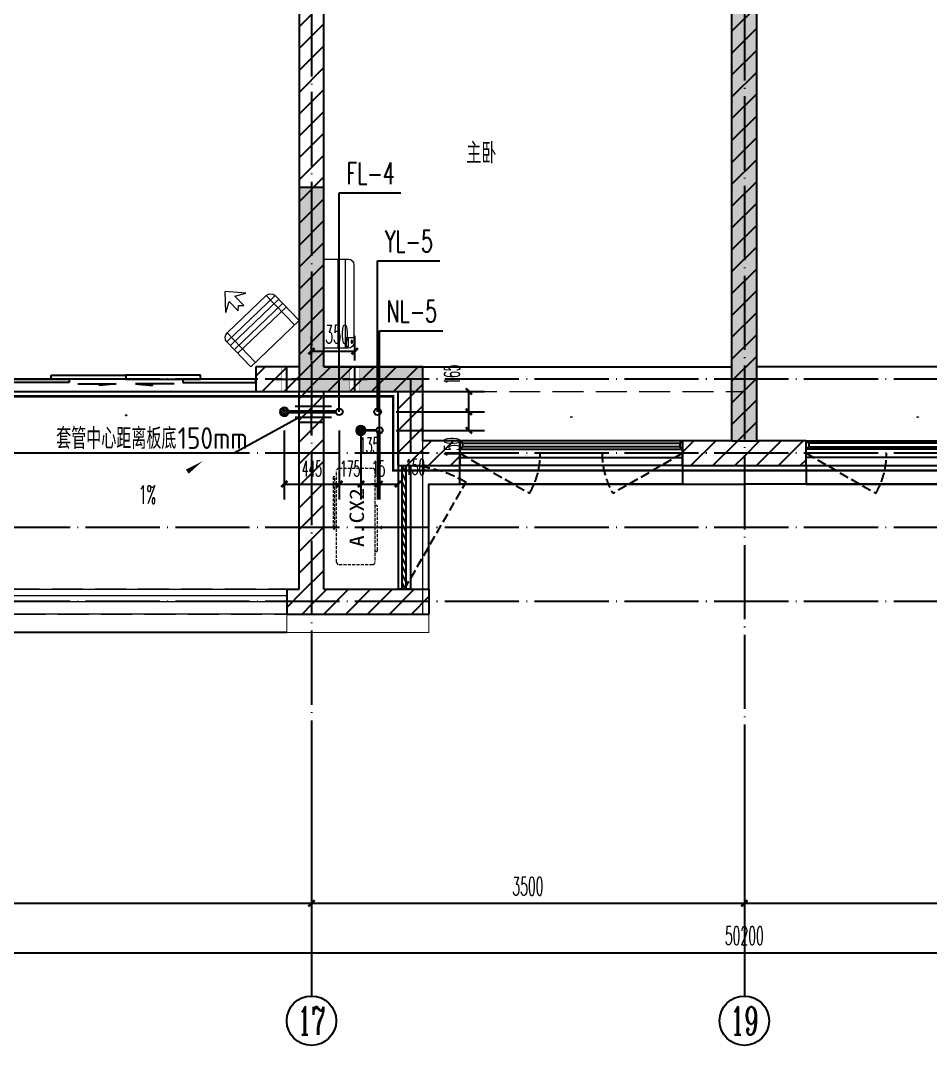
# Model space of a CAD drawing. Extents: x 27938 to 1507990, y 110129 to 923079.
# Drawn here: x 1220411 to 1227769, y 577235 to 585524 of the extents above; entities that cross this region are included whole.
import ezdxf
from ezdxf.enums import TextEntityAlignment as Align

# ---------------------------------------------------------------- set-up
doc = ezdxf.new("R2010")
doc.units = 0
doc.header["$LTSCALE"] = 1000
doc.header["$MEASUREMENT"] = 0
doc.linetypes.add('DASH', pattern=[0.35, 0.25, -0.1])
doc.linetypes.add('DOTE', pattern=[2.42, 2, -0.2, 0.02, -0.2])
for name, color, linetype in [('----建筑底图', 8, 'Continuous'), ('3-栏杆1', 135, 'Continuous'), ('3.5方案汇报，与郭总、侯月琴确定户型_t8$0$2020.03.04 -1安徽标准化洋房户型(UA）_t8_t8$0$看线', 154, 'Continuous'), ('AXIS', 3, 'Continuous'), ('AXIS_TEXT', 7, 'Continuous'), ('COLUMN', 9, 'Continuous'), ('DIM_SYMB', 3, 'Continuous'), ('DIM_不分区给水', 3, 'Continuous'), ('DIM_凝结', 150, 'Continuous'), ('DIM_废水', 31, 'Continuous'), ('DIM_雨水', 4, 'Continuous'), ('DOTE', 1, 'Continuous'), ('EQUIP_地漏', 7, 'Continuous'), ('PIPE-凝结', 150, 'N'), ('PIPE-废水', 31, 'TG_F'), ('PUB_HATCH', 8, 'Continuous'), ('PUB_TEXT', 4, 'Continuous'), ('VALVE_不分区给水', 7, 'Continuous'), ('VPIPE-凝结', 150, 'N'), ('VPIPE-废水', 31, 'Continuous'), ('VPIPE-雨水', 4, 'Y'), ('WALL', 9, 'Continuous'), ('WINDOW', 4, 'Continuous'), ('WINDOW_TEXT', 7, 'Continuous'), ('保温', 6, 'Continuous'), ('机电标识类', 1, 'Continuous'), ('看线', 251, 'Continuous')]:
    doc.layers.add(name, color=color, linetype=linetype)
doc.layers.add('S-L主梁线', color=4, linetype='DASH', plot=False)
for name, color, linetype, lineweight in [('平面-排水沟', 86, 'Continuous', 15), ('平面-栏杆', 135, 'Continuous', 15), ('平面-看线', 45, 'Continuous', 15), ('平面-空调室内机', 176, 'Continuous', 9), ('平面-空调预留孔', 173, 'Continuous', 15), ('空调', 76, 'Continuous', 13)]:
    doc.layers.add(name, color=color, linetype=linetype, lineweight=lineweight)
doc.styles.add('_TCH_AXIS', font='COMPLEX', dxfattribs={"bigfont": 'GBCBIG'})
doc.styles.add('_TCH_DIM', font='SIMPLEX.shx', dxfattribs={"width": 0.7, "bigfont": 'GBCBIG.shx'})
doc.styles.add('_TCH_DIM_T3', font='SIMPLEX.shx', dxfattribs={"width": 0.494118, "bigfont": 'GBCBIG.shx'})
doc.styles.add('_TCH_WINDOW', font='SIMPLEX.shx', dxfattribs={"width": 0.7, "height": 3.5, "bigfont": 'GBCBIG.shx'})
doc.styles.add('_TWT_SERIAL', font='SIMPLEX', dxfattribs={"width": 0.8, "height": 3.5, "bigfont": 'HZTXT'})
doc.styles.add('COMPLEX', font='COMPLEX')
doc.styles.get("Standard").update_dxf_attribs({"font": 'gbenor.shx', "bigfont": 'gbcbig.shx'})
doc.styles.add('TG_LINETYPE', font='SIMPLEX', dxfattribs={"width": 0.8, "height": 3, "bigfont": 'HZTXT'})
doc.styles.add('黑体', font='simhei.ttf')
doc.linetypes.add('N', pattern='A,3,-0.2,["N",Standard,S=0.25,R=0,X=-0.1,Y=-0.115],-0.2', length=3.4)
doc.linetypes.add('TG_F', pattern='A,2,-0.3,["F",TG_LINETYPE,S=0.1,R=0,X=-0.23,Y=-0.15],0', length=2.3)
doc.linetypes.add('Y', pattern='A,3,-0.2,["Y",Standard,S=0.25,R=0,X=-0.1,Y=-0.115],-0.2', length=3.4)
doc.dimstyles.new('_TCH_ARCH&&50', dxfattribs={"dimtxt": 148.75, "dimasz": 50, "dimexe": 125, "dimexo": 150, "dimgap": 63.125, "dimtad": 1, "dimdec": 0, "dimzin": 0, "dimdsep": 46, "dimtxsty": '_TCH_DIM_T3', "dimblk": 'ARCHTICK', "dimcen": 0.09, "dimclrt": 4, "dimazin": 2, "dimtfac": 1, "dimtdec": 0, "dimtix": 1, "dimtmove": 2, "dimatfit": 3, "dimfxl": 100, "dimtolj": 1, "dimtzin": 0, "dimarcsym": 0})
doc.dimstyles.new('_TWT_ARCH&&50', dxfattribs={"dimtxt": 127.5, "dimasz": 50, "dimexe": 125, "dimexo": 150, "dimgap": 61.25, "dimtad": 1, "dimdec": 0, "dimzin": 0, "dimdsep": 46, "dimtxsty": '_TCH_DIM_T3', "dimblk": 'ARCHTICK', "dimcen": 0.09, "dimclrt": 7, "dimazin": 2, "dimtfac": 1, "dimtdec": 0, "dimtix": 1, "dimtmove": 2, "dimatfit": 3, "dimfxl": 1, "dimtolj": 1, "dimtzin": 0, "dimarcsym": 0})
pattern_1 = [(45, (-445516.58, -596748.81), (0, 47.4157523), [100.584, -33.528]), (135, (-445492.87, -596725.102), (3e-15, 47.4157523), [100.584, -33.528])]
pattern_2 = [(45, (0, 89.76), (-88.3884, 88.3884), [])]

# ---------------------------------------------------------------- blocks, each defined once
blk = doc.blocks.new('GFDGFSDFGD')
at = {"layer": 'PUB_HATCH'}
blk.add_hatch(color=256, dxfattribs=at).paths.add_polyline_path([(443016.6, 365523.7), (443016.6, 365723.7), (442216.6, 365723.7), (442216.6, 367173.7), (442016.6, 367173.7), (442016.6, 365523.7)])
at = {"layer": 'COLUMN', "color": 6}
for p, q in [((442216.6, 367173.7), (442016.6, 367173.7)), ((442016.6, 367173.7), (442016.6, 365523.7)), ((442216.6, 365723.7), (442216.6, 367173.7)), ((443016.6, 365723.7), (442216.6, 365723.7)), ((443016.6, 365523.7), (443016.6, 365723.7)), ((442016.6, 365523.7), (443016.6, 365523.7))]:
    blk.add_line(p, q, dxfattribs=at)
blk = doc.blocks.new('dongkong')
blk.add_wipeout([(-603756, 210771), (-603756, 210570.8), (-603836, 210570.8), (-603836, 210771)])
at = {"layer": '机电标识类', "color": 250, "linetype": 'DASH', "ltscale": 400}
for p, q in [((-603796, 210771), (-603796, 210570.8)), ((-603896, 210670.7), (-603696, 210670.7))]:
    blk.add_line(p, q, dxfattribs=at)
at = {"layer": '空调', "color": 6, "linetype": 'DASH', "const_width": 2}
blk.add_lwpolyline([(-603756, 210771), (-603756, 210570.8), (-603836, 210570.8), (-603836, 210771)], close=True, dxfattribs=at)
blk = doc.blocks.new('A$C001338C2')
for p, q in [((0, 249), (0, 22)), ((845, 304), (55, 304)), ((109, 215), (109, 304)), ((900, 22), (900, 249)), ((22, 0), (878, 0))]:
    blk.add_line(p, q)
at = {"lineweight": 5}
for p, q in [((900, 215), (0, 215)), ((900, 143), (0, 143))]:
    blk.add_line(p, q, dxfattribs=at)
for points in [[(89, 226), (22, 226, -0.414214), (17, 232), (17, 243, -0.414214), (22, 249), (89, 249, -0.414214), (95, 243), (95, 232, -0.414214)], [(73, 275), (57, 275, -0.414214), (51, 281), (51, 283, -0.414214), (57, 289), (73, 289, -0.414214), (79, 283), (79, 281, -0.414214)]]:
    blk.add_lwpolyline(points, format="xyb", close=True)
for centre, radius, start, end in [((55, 249), 55, 90, 180), ((845, 249), 55, 360, 90), ((22, 22), 22, 180, 270), ((878, 22), 22, 270, 360)]:
    blk.add_arc(centre, radius, start, end)
blk = doc.blocks.new('$TwtSys$00000141')
at = {"color": 1}
for p, q in [((-47, 4), (-5, 46)), ((-47, 4), (-5, 46)), ((-44, -18), (18, 44)), ((-44, -18), (18, 44)), ((-33, -33), (33, 33)), ((-33, -33), (33, 33)), ((-16, -44), (44, 16)), ((-16, -44), (44, 16)), ((6, -46), (46, -6)), ((6, -46), (46, -6))]:
    blk.add_line(p, q, dxfattribs=at)
blk.add_circle((0, 0), 47, dxfattribs=at)
blk.add_circle((0, 0), 47, dxfattribs=at)
blk = doc.blocks.new('A$C718F517F')
at = {"layer": '保温', "linetype": 'ByBlock', "ltscale": 10}
h = blk.add_hatch(dxfattribs=at)
h.set_pattern_fill('AR-HBONE', color=251, scale=55)
h.set_pattern_definition(pattern_1)
edge = h.paths.add_edge_path()
edge.add_line((200, 5100), (200.1, 7700))
edge.add_line((200.1, 7700), (0.1, 7700))
edge.add_line((0.1, 7700), (0, 5100))
edge.add_line((0, 5100), (200, 5100))
h = blk.add_hatch(dxfattribs=at)
h.set_pattern_fill('AR-HBONE', color=251, scale=55)
h.set_pattern_definition(pattern_1)
edge = h.paths.add_edge_path()
edge.add_line((900, 4900), (900, 5100))
edge.add_line((900, 5100), (-700, 5100))
edge.add_line((-700, 5100), (-700, 4900))
edge.add_line((-700, 4900), (900, 4900))
at = {"layer": '保温', "linetype": 'Continuous', "ltscale": 10}
h = blk.add_hatch(dxfattribs=at)
h.set_pattern_fill('HEX', color=251, scale=10, angle=90, style=0)
h.set_pattern_definition([(90, (-503782.47, -516048.461), (-16.49778, 1e-15), [9.525, -19.05]), (210, (-503782.47, -516048.461), (8.24889, -14.2874966), [9.525, -19.05]), (150, (-503782.47, -516038.936), (-8.24889, -14.2874966), [9.525, -19.05])])
h.paths.add_polyline_path([(0.1, 0), (200.1, 0), (200, 4900), (0, 4900)])
at = {"layer": '保温', "color": 251, "linetype": 'ByBlock', "ltscale": 10}
for p, q in [((0, 7700), (200, 7700)), ((0, 4900), (200, 4900)), ((0, 0), (200, 0))]:
    blk.add_line(p, q, dxfattribs=at)
blk = doc.blocks.new('ferre')
at = {"layer": '平面-空调预留孔', "linetype": 'DASH', "ltscale": 0.1}
for p, q in [((93392.7, 115403.5), (93392.7, 115393.5)), ((93765.6, 115393.5), (93765.6, 115403.5)), ((93402.7, 115383.5), (93755.6, 115383.5))]:
    blk.add_line(p, q, dxfattribs=at)
blk.add_lwpolyline([(93996.7, 115742.6), (93576.8, 115742.6), (93576.8, 115727.5), (93996.7, 115727.5)], close=True, dxfattribs=at)
blk.add_lwpolyline([(94045.9, 115403.5), (93305.9, 115403.5, -0.414214), (93285.9, 115423.5), (93285.9, 115693.5, -0.414214), (93305.9, 115713.5), (94045.9, 115713.5, -0.414214), (94065.9, 115693.5), (94065.9, 115423.5, -0.414214)], format="xyb", close=True, dxfattribs=at)
for centre, start, end in [((93402.7, 115393.5), 180, 270), ((93755.6, 115393.5), 270, 0)]:
    blk.add_arc(centre, 10, start, end, dxfattribs=at)
at = {"layer": '平面-空调预留孔', "color": 251, "linetype": 'DASH', "ltscale": 0.1, "true_color": 0x636466, "style": '黑体', "width": 1.2}
blk.add_text('A.CX2', height=117.05, dxfattribs=at).set_placement((93428.3, 115492.1))
blk = doc.blocks.new('fergve')
at = {"layer": '平面-空调预留孔', "linetype": 'DASH', "ltscale": 0.1}
blk.add_blockref('ferre', (25670, -60415.8), dxfattribs=at)
blk = doc.blocks.new('dasdasf1sa2f31as32f')
for p, q in [((-116, 585.6), (43.3, 640.5)), ((-22.8, 585.5), (-116, 585.6)), ((-22.8, 585.5), (-73.4, 493.2)), ((82.7, 476.6), (43.3, 640.5)), ((-473.5, 259.7), (-339.5, 504)), ((-269.8, 524.3), (-427.7, 236.5)), ((134.6, 245.5), (-338.8, 505.1)), ((-269.8, 524.3), (113.7, 314)), ((-31.3, 504.4), (-73.4, 493.2)), ((-18.1, 462.9), (-31.3, 504.4)), ((32.4, 555.1), (-18.1, 462.9)), ((82.7, 476.6), (32.4, 555.1)), ((92.6, 168.8), (-380.9, 428.5)), ((114.7, 208.4), (-359.1, 468.2)), ((72.3, 131.9), (-401.1, 391.6)), ((0, 0), (-473.5, 259.7)), ((113.7, 314), (-44.2, 26.2)), ((134, 244.4), (0, 0))]:
    blk.add_line(p, q)
for centre, start, end in [((-294.5, 479.4), 61.25933, 151.25933), ((89, 269), 331.25933, 61.25933)]:
    blk.add_arc(centre, 51.3, start, end)
blk = doc.blocks.new('GDGDRGDGDRGDR')
at = {"layer": '平面-空调室内机', "ltscale": 0.3, "xscale": -1, "rotation": 270}
blk.add_blockref('dongkong', (231445.9, 1046278.1), dxfattribs=at)
at = {"layer": '平面-空调预留孔', "xscale": -1, "rotation": 15.00000000331026}
blk.add_blockref('dasdasf1sa2f31as32f', (441626.3, 442932.1), dxfattribs=at)
at = {"layer": '平面-空调预留孔', "rotation": 90}
blk.add_blockref('fergve', (497617.7, 322375.3), dxfattribs=at)
at = {"layer": '平面-空调室内机', "ltscale": 0.3, "xscale": -1, "rotation": 180}
blk.add_blockref('dongkong', (1045712.6, 653502.9), dxfattribs=at)
blk = doc.blocks.new('_ArchTick')
at = {"color": 0, "linetype": 'ByBlock', "const_width": 0.4}
blk.add_lwpolyline([(-0.5, -0.5), (0.5, 0.5)], dxfattribs=at)
blk = doc.blocks.new('*D1060')
at = {"layer": 'AXIS', "color": 0, "lineweight": -2}
for p, q in [((-25100, -27049.5), (-25100, -28674.5)), ((25100, -27049.5), (25100, -28674.5)), ((-25100, -28549.5), (25100, -28549.5))]:
    blk.add_line(p, q, dxfattribs=at)
at = {"layer": 'Defpoints', "color": 0}
for p in [(-25100, -26899.5), (25100, -26899.5), (25100, -28549.5)]:
    blk.add_point(p, dxfattribs=at)
at = {"layer": 'AXIS', "color": 0, "lineweight": -2, "xscale": 50, "yscale": 50, "zscale": 50, "rotation": 180}
blk.add_blockref('_ArchTick', (-25100, -28549.5), dxfattribs=at)
at = {"layer": 'AXIS', "color": 0, "lineweight": -2, "xscale": 50, "yscale": 50, "zscale": 50}
blk.add_blockref('_ArchTick', (25100, -28549.5), dxfattribs=at)
at = {"layer": 'AXIS', "color": 4, "insert": (0, -28412), "char_height": 148.75, "attachment_point": 5, "style": '_TCH_DIM_T3'}
blk.add_mtext('\\A1;50200', dxfattribs=at)
blk = doc.blocks.new('*D1066')
at = {"layer": 'AXIS', "color": 0, "lineweight": -2}
for p, q in [((-9300, -27049.5), (-9300, -28274.5)), ((-3500, -27049.5), (-3500, -28274.5)), ((-9300, -28149.5), (-3500, -28149.5))]:
    blk.add_line(p, q, dxfattribs=at)
at = {"layer": 'Defpoints', "color": 0}
for p in [(-9300, -26899.5), (-3500, -26899.5), (-3500, -28149.5)]:
    blk.add_point(p, dxfattribs=at)
at = {"layer": 'AXIS', "color": 0, "lineweight": -2, "xscale": 50, "yscale": 50, "zscale": 50, "rotation": 180}
blk.add_blockref('_ArchTick', (-9300, -28149.5), dxfattribs=at)
at = {"layer": 'AXIS', "color": 0, "lineweight": -2, "xscale": 50, "yscale": 50, "zscale": 50}
blk.add_blockref('_ArchTick', (-3500, -28149.5), dxfattribs=at)
at = {"layer": 'AXIS', "color": 4, "insert": (-6400, -28012), "char_height": 148.75, "attachment_point": 5, "style": '_TCH_DIM_T3'}
blk.add_mtext('\\A1;5800', dxfattribs=at)
blk = doc.blocks.new('*D1067')
at = {"layer": 'AXIS', "color": 0, "lineweight": -2}
for p, q in [((-3500, -27049.5), (-3500, -28274.5)), ((0, -27049.5), (0, -28274.5)), ((-3500, -28149.5), (0, -28149.5))]:
    blk.add_line(p, q, dxfattribs=at)
at = {"layer": 'Defpoints', "color": 0}
for p in [(-3500, -26899.5), (0, -26899.5), (0, -28149.5)]:
    blk.add_point(p, dxfattribs=at)
at = {"layer": 'AXIS', "color": 0, "lineweight": -2, "xscale": 50, "yscale": 50, "zscale": 50, "rotation": 180}
blk.add_blockref('_ArchTick', (-3500, -28149.5), dxfattribs=at)
at = {"layer": 'AXIS', "color": 0, "lineweight": -2, "xscale": 50, "yscale": 50, "zscale": 50}
blk.add_blockref('_ArchTick', (0, -28149.5), dxfattribs=at)
at = {"layer": 'AXIS', "color": 4, "insert": (-1750, -28012), "char_height": 148.75, "attachment_point": 5, "style": '_TCH_DIM_T3'}
blk.add_mtext('\\A1;3500', dxfattribs=at)
blk = doc.blocks.new('_AXISO')
blk.add_circle((0, 0), 0.5)
at = {"layer": 'AXIS_TEXT', "style": 'COMPLEX', "width": 1.041667}
blk.add_attdef('A', text='', height=0.56, dxfattribs=at).set_placement((-0.25, -0.28), (0.25, -0.28), align=Align.FIT)
blk = doc.blocks.new('*D1074')
at = {"layer": 'AXIS', "color": 0, "lineweight": -2}
for p, q in [((0, -27049.5), (0, -28274.5)), ((3500, -27049.5), (3500, -28274.5)), ((0, -28149.5), (3500, -28149.5))]:
    blk.add_line(p, q, dxfattribs=at)
at = {"layer": 'Defpoints', "color": 0}
for p in [(0, -26899.5), (3500, -26899.5), (3500, -28149.5)]:
    blk.add_point(p, dxfattribs=at)
at = {"layer": 'AXIS', "color": 0, "lineweight": -2, "xscale": 50, "yscale": 50, "zscale": 50, "rotation": 180}
blk.add_blockref('_ArchTick', (0, -28149.5), dxfattribs=at)
at = {"layer": 'AXIS', "color": 0, "lineweight": -2, "xscale": 50, "yscale": 50, "zscale": 50}
blk.add_blockref('_ArchTick', (3500, -28149.5), dxfattribs=at)
at = {"layer": 'AXIS', "color": 4, "insert": (1750, -28012), "char_height": 148.75, "attachment_point": 5, "style": '_TCH_DIM_T3'}
blk.add_mtext('\\A1;3500', dxfattribs=at)
blk = doc.blocks.new('$DorLib2D$00000138')
at = {"color": 0, "linetype": 'Continuous'}
for p, q in [((-0.2875, 0), (-0.2875, 0.1538)), ((-0.2875, 0.1538), (0, 0.1538)), ((0, 0.1538), (0, 0)), ((0.2875, 0.1538), (0, 0.1538)), ((0.2875, 0), (0.2875, 0.1538)), ((-0.5, -0.1399), (-0.5, 0)), ((-0.5, 0), (-0.2188, 0)), ((0, 0), (-0.2875, 0)), ((-0.2188, 0), (-0.2188, -0.1399)), ((0, 0), (0.2875, 0)), ((0.2188, 0), (0.2188, -0.1399)), ((0.5, 0), (0.2188, 0)), ((0.5, 0), (0.5, -0.1946)), ((0.5, -0.1399), (0.5, 0)), ((-0.2188, -0.1399), (-0.5, -0.1399)), ((0.2188, -0.1399), (0.5, -0.1399)), ((-0.1857, -0.186), (-0.037, -0.186)), ((-0.037, -0.186), (-0.1019, -0.2583)), ((-0.1019, -0.2583), (-0.1019, -0.186)), ((0.1857, -0.186), (0.037, -0.186)), ((0.037, -0.186), (0.1019, -0.2583)), ((0.1019, -0.2583), (0.1019, -0.186))]:
    blk.add_line(p, q, dxfattribs=at)
blk = doc.blocks.new('$WINLIB2D$00000001')
at = {"color": 0}
for points in [[(-0.5, 0.5), (-0.5, -0.5)], [(-0.5, 0.5), (0.5, 0.5)], [(0.5, -0.5), (0.5, 0.5)], [(0.5, 0.1667), (-0.5, 0.1667)], [(0.5, -0.1667), (-0.5, -0.1667)], [(-0.5, -0.5), (0.5, -0.5)]]:
    blk.add_lwpolyline(points, dxfattribs=at)
blk = doc.blocks.new('*D1101')
at = {"layer": 'Defpoints', "color": 0}
for p in [(-3149.8, -23685.2), (-3500, -23910), (-3149.8, -23910)]:
    blk.add_point(p, dxfattribs=at)
at = {"layer": '平面-空调预留孔', "color": 0, "lineweight": -2}
for p, q in [((-3500, -23760), (-3500, -23560.2)), ((-3149.8, -23760), (-3149.8, -23560.2)), ((-3500, -23685.2), (-3149.8, -23685.2))]:
    blk.add_line(p, q, dxfattribs=at)
at = {"layer": '平面-空调预留孔', "color": 0, "lineweight": -2, "xscale": 50, "yscale": 50, "zscale": 50, "rotation": 180}
blk.add_blockref('_ArchTick', (-3500, -23685.2), dxfattribs=at)
at = {"layer": '平面-空调预留孔', "color": 0, "lineweight": -2, "xscale": 50, "yscale": 50, "zscale": 50}
blk.add_blockref('_ArchTick', (-3149.8, -23685.2), dxfattribs=at)
at = {"layer": '平面-空调预留孔', "color": 4, "insert": (-3293.4, -23547.7), "char_height": 148.75, "attachment_point": 5, "style": '_TCH_DIM_T3'}
blk.add_mtext('\\A1;350', dxfattribs=at)
blk = doc.blocks.new('$WINLIB2D$00000039')
at = {"color": 0}
for points in [[(-0.5, 0.5), (-0.5, -0.5)], [(0.5, 0.5), (-0.5, 0.5)], [(0.5, -0.5), (0.5, 0.5)], [(-0.5, 0.1667), (0.5, 0.1667)], [(-0.3839, -0.1667), (-0.448, 0.1667)], [(-0.3159, -0.1667), (-0.38, 0.1667)], [(-0.2479, -0.1667), (-0.312, 0.1667)], [(-0.1799, -0.1667), (-0.244, 0.1667)], [(-0.1119, -0.1667), (-0.176, 0.1667)], [(-0.0439, -0.1667), (-0.108, 0.1667)], [(0.0241, -0.1667), (-0.04, 0.1667)], [(0.0921, -0.1667), (0.028, 0.1667)], [(0.16, -0.1667), (0.0959, 0.1667)], [(0.228, -0.1667), (0.1639, 0.1667)], [(0.296, -0.1667), (0.2319, 0.1667)], [(0.364, -0.1667), (0.2999, 0.1667)], [(0.432, -0.1667), (0.3679, 0.1667)], [(0.5, -0.1667), (0.4359, 0.1667)], [(-0.4519, -0.1667), (-0.5, 0.0836)], [(-0.5, -0.1667), (0.5, -0.1667)], [(0.5, -0.5), (-0.5, -0.5)]]:
    blk.add_lwpolyline(points, dxfattribs=at)
blk = doc.blocks.new('A$C63B2058D')
at = {"layer": 'S-L主梁线', "color": 0, "linetype": 'DASH', "lineweight": 18}
for p, q in [((10050, 1300), (10050, -1550)), ((10250, -1550), (10250, 1300)), ((13550, 1300), (13550, -3000)), ((13750, -3000), (13750, 1300)), ((13550, -3000), (11050, -3000)), ((10050, -3200), (10050, -4799.8)), ((10250, -4799.9), (10250, -3200)), ((10850, -3200), (10850, -4800)), ((11050, -3200), (13650, -3200)), ((10050, -4799.8), (4450, -4799.8)), ((10850, -4800), (10250, -4799.9))]:
    blk.add_line(p, q, dxfattribs=at)
at = {"layer": 'S-L主梁线', "color": 0, "linetype": 'ByBlock', "lineweight": 18}
for p, q in [((11050, -5000), (11050, -3200)), ((-7850, -4999.8), (10150, -4999.8)), ((10150, -4999.8), (11050, -5000))]:
    blk.add_line(p, q, dxfattribs=at)
blk = doc.blocks.new('$VALVE$00000533')
at = {"ltscale": 0.5, "const_width": 25}
for points in [[(-225, 75), (225, 75)], [(-225, -75), (225, -75)]]:
    blk.add_lwpolyline(points, dxfattribs=at)
blk = doc.blocks.new('A$C48577B60')
at = {"layer": 'DIM_不分区给水'}
for p, q in [((-325.1, -44.8), (-848.9, -334.8)), ((-848.9, -334.8), (-2324.1, -334.8))]:
    blk.add_line(p, q, dxfattribs=at)
at = {"layer": 'VALVE_不分区给水', "xscale": -0.6, "yscale": -0.6, "zscale": 0.6, "rotation": 180}
blk.add_blockref('$VALVE$00000533', (-197.6, 0.2, -2000), dxfattribs=at)
at = {"layer": 'DIM_不分区给水', "color": 7}
for s, height, p in [('套管中心距离板底', 168.79, (-2289.1, -299.8)), ('150mm', 175, (-1306.1, -299.8))]:
    blk.add_text(s, height=height, dxfattribs=at).set_placement(p)
blk = doc.blocks.new('*D321')
at = {"layer": 'Defpoints', "color": 0}
for p in [(1223298.6, 582359), (1224036.8, 582359), (1223298.6, 582209)]:
    blk.add_point(p, dxfattribs=at)
at = {"layer": 'DIM_SYMB', "color": 0, "lineweight": -2}
for p, q in [((1223448.6, 582359), (1224161.8, 582359)), ((1224036.8, 582209), (1224036.8, 582359)), ((1223448.6, 582209), (1224161.8, 582209))]:
    blk.add_line(p, q, dxfattribs=at)
at = {"layer": 'DIM_SYMB', "color": 0, "lineweight": -2, "xscale": 50, "yscale": 50, "zscale": 50}
for p, rotation in [((1224036.8, 582359), 90), ((1224036.8, 582209), 270)]:
    blk.add_blockref('_ArchTick', p, dxfattribs=dict(at, rotation=rotation))
at = {"layer": 'DIM_SYMB', "color": 7, "insert": (1223899.3, 582071.5), "char_height": 127.5, "attachment_point": 5, "rotation": 90, "style": '_TCH_DIM_T3'}
blk.add_mtext('\\A1;150', dxfattribs=at)
blk = doc.blocks.new('*D322')
at = {"layer": 'Defpoints', "color": 0}
for p in [(1223298.6, 582524), (1224036.8, 582524), (1223298.6, 582359)]:
    blk.add_point(p, dxfattribs=at)
at = {"layer": 'DIM_SYMB', "color": 0, "lineweight": -2}
for p, q in [((1223448.6, 582524), (1224161.8, 582524)), ((1224036.8, 582359), (1224036.8, 582524)), ((1223448.6, 582359), (1224161.8, 582359))]:
    blk.add_line(p, q, dxfattribs=at)
at = {"layer": 'DIM_SYMB', "color": 0, "lineweight": -2, "xscale": 50, "yscale": 50, "zscale": 50}
for p, rotation in [((1224036.8, 582524), 90), ((1224036.8, 582359), 270)]:
    blk.add_blockref('_ArchTick', p, dxfattribs=dict(at, rotation=rotation))
at = {"layer": 'DIM_SYMB', "color": 7, "insert": (1223899.3, 582661.5), "char_height": 127.5, "attachment_point": 5, "rotation": 90, "style": '_TCH_DIM_T3'}
blk.add_mtext('\\A1;165', dxfattribs=at)
blk = doc.blocks.new('*D341')
at = {"layer": 'Defpoints', "color": 0}
for p in [(1222543.6, 582359), (1222988.6, 582359), (1222988.6, 581775.2)]:
    blk.add_point(p, dxfattribs=at)
at = {"layer": 'DIM_SYMB', "color": 0, "lineweight": -2}
for p, q in [((1222543.6, 582209), (1222543.6, 581650.2)), ((1222988.6, 582209), (1222988.6, 581650.2)), ((1222543.6, 581775.2), (1222988.6, 581775.2))]:
    blk.add_line(p, q, dxfattribs=at)
at = {"layer": 'DIM_SYMB', "color": 0, "lineweight": -2, "xscale": 50, "yscale": 50, "zscale": 50, "rotation": 180}
blk.add_blockref('_ArchTick', (1222543.6, 581775.2), dxfattribs=at)
at = {"layer": 'DIM_SYMB', "color": 0, "lineweight": -2, "xscale": 50, "yscale": 50, "zscale": 50}
blk.add_blockref('_ArchTick', (1222988.6, 581775.2), dxfattribs=at)
at = {"layer": 'DIM_SYMB', "color": 7, "insert": (1222766.1, 581900.2), "char_height": 127.5, "attachment_point": 5, "style": '_TCH_DIM_T3'}
blk.add_mtext('\\A1;445', dxfattribs=at)
blk = doc.blocks.new('*D342')
at = {"layer": 'Defpoints', "color": 0}
for p in [(1222988.6, 582359), (1223163.6, 582359), (1223163.6, 581775.2)]:
    blk.add_point(p, dxfattribs=at)
at = {"layer": 'DIM_SYMB', "color": 0, "lineweight": -2}
for p, q in [((1222988.6, 582209), (1222988.6, 581650.2)), ((1223163.6, 582209), (1223163.6, 581650.2)), ((1222988.6, 581775.2), (1222938.6, 581775.2)), ((1222988.6, 581775.2), (1223163.6, 581775.2)), ((1223163.6, 581775.2), (1223213.6, 581775.2))]:
    blk.add_line(p, q, dxfattribs=at)
at = {"layer": 'DIM_SYMB', "color": 0, "lineweight": -2, "xscale": 50, "yscale": 50, "zscale": 50}
blk.add_blockref('_ArchTick', (1222988.6, 581775.2), dxfattribs=at)
at = {"layer": 'DIM_SYMB', "color": 0, "lineweight": -2, "xscale": 50, "yscale": 50, "zscale": 50, "rotation": 180}
blk.add_blockref('_ArchTick', (1223163.6, 581775.2), dxfattribs=at)
at = {"layer": 'DIM_SYMB', "color": 7, "insert": (1223076.1, 581900.2), "char_height": 127.5, "attachment_point": 5, "style": '_TCH_DIM_T3'}
blk.add_mtext('\\A1;175', dxfattribs=at)
blk = doc.blocks.new('*D343')
at = {"layer": 'Defpoints', "color": 0}
for p in [(1223163.6, 582359), (1223298.6, 582359), (1223298.6, 581775.2)]:
    blk.add_point(p, dxfattribs=at)
at = {"layer": 'DIM_SYMB', "color": 0, "lineweight": -2}
for p, q in [((1223163.6, 582209), (1223163.6, 581650.2)), ((1223298.6, 582209), (1223298.6, 581650.2)), ((1223163.6, 581775.2), (1223298.6, 581775.2))]:
    blk.add_line(p, q, dxfattribs=at)
at = {"layer": 'DIM_SYMB', "color": 0, "lineweight": -2, "xscale": 50, "yscale": 50, "zscale": 50, "rotation": 180}
blk.add_blockref('_ArchTick', (1223163.6, 581775.2), dxfattribs=at)
at = {"layer": 'DIM_SYMB', "color": 0, "lineweight": -2, "xscale": 50, "yscale": 50, "zscale": 50}
blk.add_blockref('_ArchTick', (1223298.6, 581775.2), dxfattribs=at)
at = {"layer": 'DIM_SYMB', "color": 7, "insert": (1223231.1, 582087.7), "char_height": 127.5, "attachment_point": 5, "style": '_TCH_DIM_T3'}
blk.add_mtext('\\A1;135', dxfattribs=at)
blk = doc.blocks.new('*D344')
at = {"layer": 'Defpoints', "color": 0}
for p in [(1223298.6, 582359), (1223313.6, 582359), (1223313.6, 581775.2)]:
    blk.add_point(p, dxfattribs=at)
at = {"layer": 'DIM_SYMB', "color": 0, "lineweight": -2}
for p, q in [((1223298.6, 582209), (1223298.6, 581650.2)), ((1223313.6, 582209), (1223313.6, 581650.2)), ((1223298.6, 581775.2), (1223248.6, 581775.2)), ((1223298.6, 581775.2), (1223313.6, 581775.2)), ((1223313.6, 581775.2), (1223363.6, 581775.2))]:
    blk.add_line(p, q, dxfattribs=at)
at = {"layer": 'DIM_SYMB', "color": 0, "lineweight": -2, "xscale": 50, "yscale": 50, "zscale": 50}
blk.add_blockref('_ArchTick', (1223298.6, 581775.2), dxfattribs=at)
at = {"layer": 'DIM_SYMB', "color": 0, "lineweight": -2, "xscale": 50, "yscale": 50, "zscale": 50, "rotation": 180}
blk.add_blockref('_ArchTick', (1223313.6, 581775.2), dxfattribs=at)
at = {"layer": 'DIM_SYMB', "color": 7, "insert": (1223306.1, 581900.2), "char_height": 127.5, "attachment_point": 5, "style": '_TCH_DIM_T3'}
blk.add_mtext('\\A1;15', dxfattribs=at)
blk = doc.blocks.new('*D345')
at = {"layer": 'Defpoints', "color": 0}
for p in [(1223313.6, 582359), (1223463.6, 582359), (1223463.6, 581775.2)]:
    blk.add_point(p, dxfattribs=at)
at = {"layer": 'DIM_SYMB', "color": 0, "lineweight": -2}
for p, q in [((1223313.6, 582209), (1223313.6, 581650.2)), ((1223463.6, 582209), (1223463.6, 581650.2)), ((1223313.6, 581775.2), (1223463.6, 581775.2))]:
    blk.add_line(p, q, dxfattribs=at)
at = {"layer": 'DIM_SYMB', "color": 0, "lineweight": -2, "xscale": 50, "yscale": 50, "zscale": 50, "rotation": 180}
blk.add_blockref('_ArchTick', (1223313.6, 581775.2), dxfattribs=at)
at = {"layer": 'DIM_SYMB', "color": 0, "lineweight": -2, "xscale": 50, "yscale": 50, "zscale": 50}
blk.add_blockref('_ArchTick', (1223463.6, 581775.2), dxfattribs=at)
at = {"layer": 'DIM_SYMB', "color": 7, "insert": (1223601.1, 581912.7), "char_height": 127.5, "attachment_point": 5, "style": '_TCH_DIM_T3'}
blk.add_mtext('\\A1;150', dxfattribs=at)
blk = doc.blocks.new('A$C149A4CC3')
at = {"color": 8, "linetype": 'DASH', "ltscale": 0.8, "const_width": 20}
blk.add_lwpolyline([(2840, -24650.1), (0, -24650.1)], dxfattribs=at)
at = {"color": 8, "const_width": 8}
blk.add_lwpolyline([(-2550, -25810.1), (-2550, -25960.1), (-3700, -25960.1), (-3700, -25810.1)], dxfattribs=at)
at = {"layer": '3-栏杆1', "color": 8}
for p, q in [((-2279.7, -24427.9), (-2300, -24410.1)), ((-2300, -24410.1), (-2279.7, -24427.9)), ((-2279.7, -24427.9), (-520.3, -24427.9)), ((-2279.7, -24427.9), (-2279.7, -24457.2)), ((-520.3, -24427.9), (-500, -24410.1)), ((-500, -24410.1), (-520.3, -24427.9)), ((-520.3, -24427.9), (-520.3, -24457.2)), ((520.3, -24427.9), (500, -24410.1)), ((500, -24410.1), (520.3, -24427.9)), ((2279.7, -24427.9), (520.3, -24427.9)), ((520.3, -24427.9), (520.3, -24457.2)), ((-2279.7, -24457.2), (-2300, -24477)), ((-2300, -24477), (-2279.7, -24457.2)), ((-520.3, -24457.2), (-2279.7, -24457.2)), ((-500, -24477), (-520.3, -24457.2)), ((500, -24477), (520.3, -24457.2)), ((520.3, -24457.2), (2279.7, -24457.2))]:
    blk.add_line(p, q, dxfattribs=at)
at = {"layer": '3.5方案汇报，与郭总、侯月琴确定户型_t8$0$2020.03.04 -1安徽标准化洋房户型(UA）_t8_t8$0$看线', "color": 8, "ltscale": 10}
for p, q in [((-2600, -23810.1), (-100, -23810.1)), ((2600, -23810.1), (100, -23810.1))]:
    blk.add_line(p, q, dxfattribs=at)
at = {"layer": 'AXIS', "color": 8}
for p, q in [((-3500, -26899.5), (-3500, -28899.5)), ((0, -26899.5), (0, -28899.5))]:
    blk.add_line(p, q, dxfattribs=at)
at = {"layer": 'DOTE', "color": 169, "linetype": 'DOTE', "ltscale": 0.3}
for p, q in [((0, -11458), (0, -26899.5)), ((-3500, -19410.1), (-3500, -26899.5)), ((25039.9, -23910.1), (-25818.8, -23910.1)), ((-2700, -23910.1), (-2700, -24510.1)), ((25039.9, -24510.1), (-25818.8, -24510.1)), ((25039.9, -25110.1), (-25818.8, -25110.1)), ((25039.9, -25710.1), (-25818.8, -25710.1))]:
    blk.add_line(p, q, dxfattribs=at)
at = {"layer": 'VPIPE-凝结', "color": 8, "ltscale": 0.1}
blk.add_line((-3330, -24175.1), (-3670, -24175.1), dxfattribs=at)
blk.add_lwpolyline([(-3062.4, -24325.1), (-2990, -24325.1)], dxfattribs=at)
at = {"layer": 'WALL', "color": 8}
for p, q in [((-3700, -25810.1), (-3500, -25810.1)), ((-3500, -25810.1), (-2550, -25810.1))]:
    blk.add_line(p, q, dxfattribs=at)
at = {"layer": 'WINDOW', "color": 8, "linetype": 'DASH', "ltscale": 0.3}
for points in [[(-2300, -24510.1), (-1736.9, -24834.7, 0.131485), (-1650, -24510.1)], [(-500, -24510.1), (-1063.1, -24834.7, -0.131485), (-1150, -24510.1)], [(500, -24510.1), (1063.1, -24834.7, 0.131485), (1150, -24510.1)], [(-2750, -25610.1), (-2250, -24744.1, 0.131652), (-2750, -24610.1)]]:
    blk.add_lwpolyline(points, format="xyb", dxfattribs=at)
at = {"layer": '平面-栏杆', "color": 8}
for points in [[(-8350, -25660.1), (-3700, -25660.1)], [(-8350, -25710.1), (-3700, -25710.1)]]:
    blk.add_lwpolyline(points, dxfattribs=at)
at = {"layer": '平面-看线', "color": 8}
blk.add_lwpolyline([(-8350, -25610.1), (-3700, -25610.1)], dxfattribs=at)
at = {"layer": '平面-看线', "color": 8, "linetype": 'DASH'}
blk.add_lwpolyline([(-8350, -25810.1), (-3700, -25810.1)], dxfattribs=at)
at = {"layer": '看线', "color": 8, "ltscale": 0.5}
for points in [[(-500, -24610.1), (-500, -24760.1), (-2300, -24760.1), (-2300, -24610.1)], [(500, -24610.1), (500, -24760.1), (2300, -24760.1), (2300, -24610.1)], [(-2550, -25610.1), (-2550, -24760.1), (0, -24760.1)], [(2550, -25610.1), (2550, -24760.1), (0, -24760.1)], [(-3700, -25960.1), (-8350, -25960.1)]]:
    blk.add_lwpolyline(points, dxfattribs=at)
at = {"color": 8}
for name, p in [('GFDGFSDFGD', (-445616.6, -389533.8)), ('A$C718F517F', (-100, -24410.1))]:
    blk.add_blockref(name, p, dxfattribs=at)
at = {"layer": 'AXIS', "color": 8}
ref = blk.add_blockref('_AXISO', (-3500, -29099.5), dxfattribs=dict(at, xscale=400, yscale=400, zscale=400))
ref.add_attrib('A', '17', dxfattribs={"layer": 'AXIS_TEXT', "color": 8, "ltscale": 0.5, "height": 226.27, "style": '_TCH_AXIS', "width": 0.724138}).set_placement((-3613.1, -29212.7), (-3386.9, -29212.7), align=Align.FIT)
ref = blk.add_blockref('_AXISO', (0, -29099.5), dxfattribs=dict(at, xscale=400, yscale=400, zscale=400))
ref.add_attrib('A', '19', dxfattribs={"layer": 'AXIS_TEXT', "color": 8, "ltscale": 0.5, "height": 226.27, "style": '_TCH_AXIS', "width": 0.724138}).set_placement((-113.1, -29212.7), (113.1, -29212.7), align=Align.FIT)
at = {"layer": 'EQUIP_地漏', "color": 8, "xscale": -0.8, "yscale": 0.8, "zscale": 0.8}
blk.add_blockref('$TwtSys$00000141', (-3100, -24325.1), dxfattribs=at)
at = {"layer": '平面-空调预留孔', "color": 8, "xscale": -0.8000000000465655, "yscale": 0.8000000000465655, "zscale": 0.800000000046565, "rotation": 269.9999997665698}
blk.add_blockref('A$C001338C2', (-3399.9, -23660.1), dxfattribs=at)
at = {"layer": 'PUB_TEXT', "color": 8}
blk.add_text('主卧', height=168.79, dxfattribs=at).set_placement((-2248, -22167.6))
at = {"layer": 'AXIS', "color": 8}
for p1, p2, distance, picture, middle in [((-25100, -26899.5), (25100, -26899.5), -1650, '*D1060', (0, -28412)), ((-9300, -26899.5), (-3500, -26899.5), -1250, '*D1066', (-6400, -28012)), ((-3500, -26899.5), (0, -26899.5), -1250, '*D1067', (-1750, -28012)), ((0, -26899.5), (3500, -26899.5), -1250, '*D1074', (1750, -28012))]:
    dim = blk.add_aligned_dim(p1=p1, p2=p2, distance=distance, dimstyle='_TCH_ARCH&&50', dxfattribs=at)
    dim.commit()
    dim.dimension.update_dxf_attribs({"geometry": picture, "text_midpoint": middle})
at = {"layer": '平面-空调室内机', "color": 8, "ltscale": 0.3, "rotation": 180}
blk.add_blockref('dongkong', (-606945.9, 186760.7), dxfattribs=at)
at = {"layer": '平面-空调室内机', "color": 8, "ltscale": 0.3, "xscale": -1, "rotation": 180}
blk.add_blockref('dongkong', (600646.1, 186760.7), dxfattribs=at)
at = {"color": 8, "linetype": 'DASH', "ltscale": 0.8, "const_width": 20}
blk.add_lwpolyline([(-15090, -25850.1), (-9909, -25850.1), (-9909.9, -25250.1), (-9160, -25250.1), (-9160, -24050.1), (-2840, -24050.1), (-2840, -24650.1), (0, -24650.1)], dxfattribs=at)
at = {"color": 8}
blk.add_blockref('GDGDRGDGDRGDR', (-445616.6, -466742.2), dxfattribs=at)
at = {"layer": 'PUB_HATCH'}
h = blk.add_hatch(dxfattribs=at)
h.set_pattern_fill('普通砖', color=256, scale=50, style=0)
h.set_pattern_definition(pattern_2)
h.paths.add_polyline_path([(0, -24476.8), (100, -24410.1), (100, -19510.1), (0, -19410.1), (-100, -19510.1), (-100, -24410.1)])
h = blk.add_hatch(dxfattribs=at)
h.set_pattern_fill('普通砖', color=256, scale=50, style=0)
h.set_pattern_definition(pattern_2)
h.paths.add_polyline_path([(-3400, -23810.1), (-3400, -20510.1), (-3600, -20510.1), (-3600, -23810.1), (-3500, -23910.1)])
h = blk.add_hatch(dxfattribs=at)
h.set_pattern_fill('普通砖', color=256, scale=50, style=0)
h.set_pattern_definition(pattern_2)
h.paths.add_polyline_path([(-3600, -23810.1), (-3950, -23810.1), (-3950, -24010.1), (-3600, -24010.1), (-3500, -23910.1)])
h = blk.add_hatch(dxfattribs=at)
h.set_pattern_fill('普通砖', color=256, scale=50, style=0)
h.set_pattern_definition(pattern_2)
h.paths.add_polyline_path([(-3500, -23910.1), (-3400, -24010.1), (-2800, -24010.1), (-2600, -23810.1), (-3400, -23810.1)])
h = blk.add_hatch(dxfattribs=at)
h.set_pattern_fill('普通砖', color=256, scale=50, style=0)
h.set_pattern_definition(pattern_2)
h.paths.add_polyline_path([(-2800, -24610.1), (-2600, -24410.1), (-2600, -23810.1), (-2800, -24010.1)])
h = blk.add_hatch(dxfattribs=at)
h.set_pattern_fill('普通砖', color=256, scale=50, style=0)
h.set_pattern_definition(pattern_2)
h.paths.add_polyline_path([(-3500, -25676.8), (-3400, -25610.1), (-3400, -24010.1), (-3500, -23910.1), (-3600, -24010.1), (-3600, -25610.1)])
h = blk.add_hatch(dxfattribs=at)
h.set_pattern_fill('普通砖', color=256, scale=50, style=0)
h.set_pattern_definition(pattern_2)
h.paths.add_polyline_path([(-2800, -24610.1), (-2300, -24610.1), (-2300, -24410.1), (-2600, -24410.1)])
h = blk.add_hatch(dxfattribs=at)
h.set_pattern_fill('普通砖', color=256, scale=50, style=0)
h.set_pattern_definition(pattern_2)
h.paths.add_polyline_path([(-100, -24410.1), (-500, -24410.1), (-500, -24610.1), (0, -24610.1), (0, -24476.8)])
h = blk.add_hatch(dxfattribs=at)
h.set_pattern_fill('普通砖', color=256, scale=50, style=0)
h.set_pattern_definition(pattern_2)
h.paths.add_polyline_path([(0, -24610.1), (500, -24610.1), (500, -24410.1), (100, -24410.1), (0, -24476.8)])
h = blk.add_hatch(dxfattribs=at)
h.set_pattern_fill('普通砖', color=256, scale=50, style=0)
h.set_pattern_definition(pattern_2)
h.paths.add_polyline_path([(-3700, -25810.1), (-3500, -25810.1), (-3500, -25676.8), (-3600, -25610.1), (-3700, -25610.1)])
h = blk.add_hatch(dxfattribs=at)
h.set_pattern_fill('普通砖', color=256, scale=50, style=0)
h.set_pattern_definition(pattern_2)
h.paths.add_polyline_path([(-3500, -25676.8), (-3500, -25810.1), (-2550, -25810.1), (-2550, -25610.1), (-3400, -25610.1)])
at = {"layer": 'WALL', "color": 8}
for p, q in [((-100, -24410.1), (-100, -19510.1)), ((100, -24410.1), (100, -19510.1)), ((-3600, -20510.1), (-3600, -23810.1)), ((-3400, -23810.1), (-3400, -20510.1)), ((-3600, -23810.1), (-3950, -23810.1)), ((-3950, -23810.1), (-3950, -24010.1)), ((-3400, -23810.1), (-2600, -23810.1)), ((-2600, -24410.1), (-2600, -23810.1)), ((-3950, -24010.1), (-3600, -24010.1)), ((-3600, -25610.1), (-3600, -24010.1)), ((-3400, -24010.1), (-2800, -24010.1)), ((-3400, -25610.1), (-3400, -24010.1)), ((-2800, -24610.1), (-2800, -24010.1)), ((-2300, -24410.1), (-2600, -24410.1)), ((-2300, -24610.1), (-2300, -24410.1)), ((-100, -24410.1), (-500, -24410.1)), ((-500, -24410.1), (-500, -24610.1)), ((500, -24410.1), (100, -24410.1)), ((500, -24610.1), (500, -24410.1)), ((-2800, -24610.1), (-2300, -24610.1)), ((-500, -24610.1), (0, -24610.1)), ((0, -24610.1), (500, -24610.1)), ((-3700, -25610.1), (-3600, -25610.1)), ((-3700, -25610.1), (-3700, -25810.1)), ((-3400, -25610.1), (-2550, -25610.1)), ((-2550, -25610.1), (-2550, -25810.1))]:
    blk.add_line(p, q, dxfattribs=at)
at = {"layer": 'WINDOW', "color": 8}
blk.add_line((-6050, -24010.1), (-3950, -24010.1), dxfattribs=at)
at = {"layer": '平面-排水沟', "color": 8}
blk.add_lwpolyline([(-4735.3, -24817.2, 0, 0, 0), (-4380.2, -24573.4, 0, 40, 0), (-4503.8, -24658.3, 0, 0, 0)], format="xyseb", dxfattribs=at)
at = {"layer": 'WINDOW', "color": 8}
ref = blk.add_blockref('$DorLib2D$00000138', (-5000, -23910.1), dxfattribs=dict(at, xscale=2100, yscale=200, zscale=2100, rotation=1.055716874123975e-09))
ref.add_attrib('A', 'TLM2123', (-5006.4, -24204.7), dxfattribs={"layer": 'WINDOW_TEXT', "color": 8, "ltscale": 0.5, "height": 4.25, "rotation": 0, "style": '_TCH_WINDOW', "width": 0.494118})
ref = blk.add_blockref('$WINLIB2D$00000001', (-1400, -24510.1), dxfattribs=dict(at, xscale=1800, yscale=200, zscale=1800, rotation=179.9999999950641))
ref.add_attrib('A', 'TC1817', (-1405.2, -24219.7), dxfattribs={"layer": 'WINDOW_TEXT', "color": 8, "ltscale": 0.5, "height": 4.25, "rotation": 360, "style": '_TCH_WINDOW', "width": 0.494118})
ref = blk.add_blockref('$WINLIB2D$00000001', (1400, -24510.1), dxfattribs=dict(at, xscale=1800, yscale=-200, zscale=1800, rotation=4.935878894074151e-09))
ref.add_attrib('A', 'TC1817', (1394.7, -24219.7), dxfattribs={"layer": 'WINDOW_TEXT', "color": 8, "ltscale": 0.5, "height": 4.25, "rotation": 0, "style": '_TCH_WINDOW', "width": 0.494118})
ref = blk.add_blockref('$WINLIB2D$00000039', (-2750, -25110.1), dxfattribs=dict(at, xscale=-1000, yscale=100, zscale=-1000, rotation=270))
ref.add_attrib('A', 'BYC1022a', (-2934.4, -25117.6), dxfattribs={"layer": 'WINDOW_TEXT', "color": 8, "ltscale": 0.5, "height": 4.25, "rotation": 90, "style": '_TCH_WINDOW', "width": 0.494118})
at = {"layer": '平面-排水沟', "color": 7, "style": '_TCH_DIM', "width": 0.494118}
blk.add_text('1%', height=148.75, dxfattribs=at).set_placement((-4895.5, -24919.9))
at = {"layer": '平面-空调预留孔', "color": 8}
dim = blk.add_linear_dim(base=(-3149.8, -23685.2), p1=(-3500, -23910), p2=(-3149.8, -23910), angle=0, dimstyle='_TCH_ARCH&&50', dxfattribs=at)
dim.commit()
dim.dimension.update_dxf_attribs({"geometry": '*D1101', "text_midpoint": (-3293.4, -23547.7), "dimtype": 129})

msp = doc.modelspace()

# ---------------------------------------------------------------- block references
at = {"layer": '----建筑底图'}
msp.add_blockref('A$C149A4CC3', (1226263.6, 606534.1), dxfattribs=at)

# ---------------------------------------------------------------- next in the draw order: linework, layer by layer
at = {"layer": 'DIM_凝结'}
for p, q in [((1223313.6, 582209), (1223313.6, 583015.4)), ((1223313.6, 583015.4), (1223826.7, 583015.4))]:
    msp.add_line(p, q, dxfattribs=at)
at = {"layer": 'DIM_废水'}
for p, q in [((1222988.6, 582359), (1222988.6, 584131.6)), ((1222988.6, 584131.6), (1223487.3, 584131.6))]:
    msp.add_line(p, q, dxfattribs=at)
at = {"layer": 'DIM_雨水'}
for p, q in [((1223298.6, 582359), (1223298.6, 583581.6)), ((1223298.6, 583581.6), (1223802.1, 583581.6))]:
    msp.add_line(p, q, dxfattribs=at)
at = {"layer": 'PIPE-凝结', "ltscale": 0.5, "const_width": 22.5}
msp.add_lwpolyline([(1223288.6, 582209), (1223198.9, 582209)], dxfattribs=at)
at = {"layer": 'PIPE-废水', "ltscale": 0.5, "const_width": 27.5}
msp.add_lwpolyline([(1222961.1, 582359), (1222578.9, 582359)], dxfattribs=at)
at = {"layer": 'VPIPE-凝结'}
msp.add_circle((1223313.6, 582209), 25, dxfattribs=at)
at = {"layer": 'VPIPE-废水'}
msp.add_circle((1222988.6, 582359), 27.5, dxfattribs=at)
at = {"layer": 'VPIPE-雨水'}
msp.add_circle((1223298.6, 582359), 27.5, dxfattribs=at)

# ---------------------------------------------------------------- next in the draw order: block references
at = {"ltscale": 0.5}
msp.add_blockref('A$C48577B60', (1222988.6, 582359), dxfattribs=at)
at = {"layer": 'EQUIP_地漏', "xscale": 0.75, "yscale": -0.75, "zscale": 0.75}
for p, rotation in [((1222543.6, 582359), 179.9999999999727), ((1222543.6, 582359), 180.0000000000155), ((1223163.6, 582209), 179.9999999999727), ((1223163.6, 582209), 180.0000000000155)]:
    msp.add_blockref('$TwtSys$00000141', p, dxfattribs=dict(at, rotation=rotation))
at = {"layer": 'S-L主梁线', "color": 225, "linetype": 'ByBlock', "lineweight": 18}
msp.add_blockref('A$C63B2058D', (1212613.6, 585724), dxfattribs=at)
at = {"layer": 'VALVE_不分区给水', "xscale": -0.6, "yscale": -0.6, "zscale": 0.6, "rotation": 180}
msp.add_blockref('$VALVE$00000533', (1222766.1, 582359, -2000), dxfattribs=at)

# ---------------------------------------------------------------- next in the draw order: texts
at = {"layer": 'DIM_凝结', "color": 7, "style": '_TWT_SERIAL', "width": 0.64}
msp.add_text('NL-5', height=175, dxfattribs=at).set_placement((1223370.4, 583085.4))
at = {"layer": 'DIM_废水', "color": 7, "style": '_TWT_SERIAL', "width": 0.64}
msp.add_text('FL-4', height=175, dxfattribs=at).set_placement((1223046.9, 584201.6))
at = {"layer": 'DIM_雨水', "color": 7, "style": '_TWT_SERIAL', "width": 0.64}
msp.add_text('YL-5', height=175, dxfattribs=at).set_placement((1223356.4, 583651.6))

# ---------------------------------------------------------------- next in the draw order: dimensions: what is measured, and where the dimension line sits
at = {"layer": 'DIM_SYMB'}
for base, p1, p2, angle, picture, middle in [((1224036.8, 582524), (1223298.6, 582359), (1223298.6, 582524), 90, '*D322', (1223899.3, 582661.5)), ((1223298.6, 581775.2), (1223163.6, 582359), (1223298.6, 582359), 360, '*D343', (1223231.1, 582087.7)), ((1223463.6, 581775.2), (1223313.6, 582359), (1223463.6, 582359), 360, '*D345', (1223601.1, 581912.7)), ((1224036.8, 582359), (1223298.6, 582209), (1223298.6, 582359), 90, '*D321', (1223899.3, 582071.5))]:
    dim = msp.add_linear_dim(base=base, p1=p1, p2=p2, angle=angle, dimstyle='_TWT_ARCH&&50', dxfattribs=at)
    dim.commit()
    dim.dimension.update_dxf_attribs({"geometry": picture, "text_midpoint": middle, "dimtype": 129})
for p1, p2, picture, middle in [((1222543.6, 582359), (1222988.6, 582359), '*D341', (1222766.1, 581900.2)), ((1222988.6, 582359), (1223163.6, 582359), '*D342', (1223076.1, 581900.2)), ((1223298.6, 582359), (1223313.6, 582359), '*D344', (1223306.1, 581900.2))]:
    dim = msp.add_aligned_dim(p1=p1, p2=p2, distance=-583.7, dimstyle='_TWT_ARCH&&50', dxfattribs=at)
    dim.commit()
    dim.dimension.update_dxf_attribs({"geometry": picture, "text_midpoint": middle})

doc.saveas('drawing.dxf')
